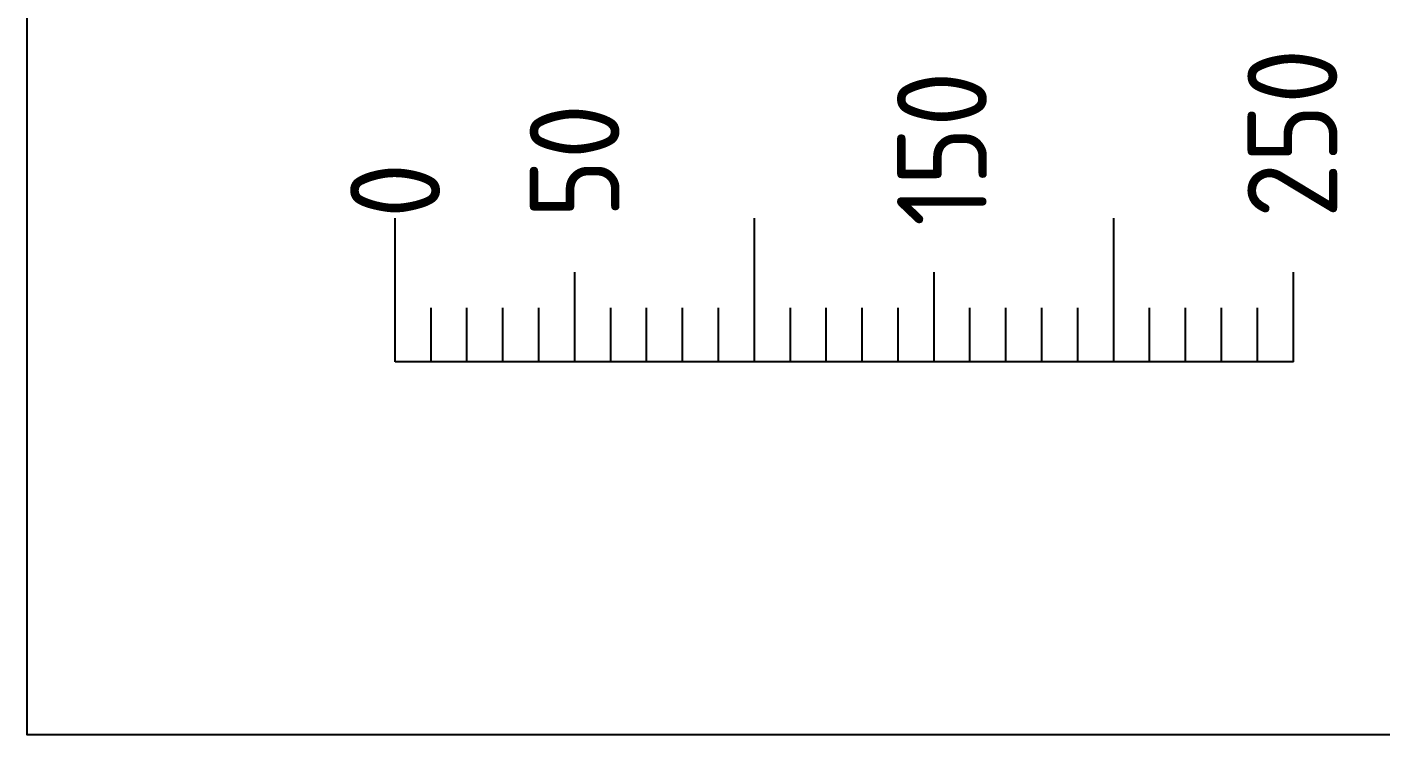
# Model space of a CAD drawing. Header units: millimetres. Extents: x 46697 to 52144, y 25488 to 34806.
# Drawn here: x 49370.1 to 49746.9, y 30453.4 to 30650.4 of the extents above; entities that cross this region are included whole.
import ezdxf
from ezdxf.enums import TextEntityAlignment as Align

# ---------------------------------------------------------------- set-up
doc = ezdxf.new("R2010")
doc.units = ezdxf.units.MM
doc.layers.add('! NO PLOT !', color=7, linetype='Continuous', true_color=0xff75dd, plot=False)
doc.styles.add('PI0', font='isocpeur.ttf', dxfattribs={"width": 0.9})

msp = doc.modelspace()

# ---------------------------------------------------------------- linework, layer by layer
at = {"layer": '! NO PLOT !', "ltscale": 0.25}
msp.add_lwpolyline([(49370.09, 31108.13), (50000.4, 31108.13), (49999.71, 30558.49), (49807.56, 30558.35), (49807.57, 30453.44), (49370.09, 30453.49), (49370.09, 31108.13)], dxfattribs=at)
at = {"color": 7}
for p, q in [((49472.52, 30557.26), (49472.52, 30597.26)), ((49572.52, 30557.26), (49572.52, 30597.26)), ((49672.52, 30557.26), (49672.52, 30597.26)), ((49672.52, 30557.26), (49672.52, 30597.26)), ((49672.52, 30557.26), (49672.52, 30597.26)), ((49672.52, 30557.26), (49672.52, 30597.26)), ((49672.52, 30557.26), (49672.52, 30597.26)), ((49672.52, 30557.26), (49672.52, 30597.26)), ((49672.52, 30557.26), (49672.52, 30597.26)), ((49672.52, 30557.26), (49672.52, 30597.26)), ((49522.52, 30557.26), (49522.52, 30582.26)), ((49622.52, 30557.26), (49622.52, 30582.26)), ((49722.52, 30557.26), (49722.52, 30582.26)), ((49482.52, 30557.26), (49482.52, 30572.26)), ((49492.52, 30557.26), (49492.52, 30572.26)), ((49502.52, 30557.26), (49502.52, 30572.26)), ((49512.52, 30557.26), (49512.52, 30572.26)), ((49532.52, 30557.26), (49532.52, 30572.26)), ((49542.52, 30557.26), (49542.52, 30572.26)), ((49552.52, 30557.26), (49552.52, 30572.26)), ((49562.52, 30557.26), (49562.52, 30572.26)), ((49582.52, 30557.26), (49582.52, 30572.26)), ((49592.52, 30557.26), (49592.52, 30572.26)), ((49602.52, 30557.26), (49602.52, 30572.26)), ((49612.52, 30557.26), (49612.52, 30572.26)), ((49632.52, 30557.26), (49632.52, 30572.26)), ((49642.52, 30557.26), (49642.52, 30572.26)), ((49652.52, 30557.26), (49652.52, 30572.26)), ((49662.52, 30557.26), (49662.52, 30572.26)), ((49682.52, 30557.26), (49682.52, 30572.26)), ((49692.52, 30557.26), (49692.52, 30572.26)), ((49702.52, 30557.26), (49702.52, 30572.26)), ((49712.52, 30557.26), (49712.52, 30572.26)), ((49722.52, 30557.26), (49472.52, 30557.26))]:
    msp.add_line(p, q, dxfattribs=at)

# ---------------------------------------------------------------- texts
at = {"color": 7, "style": 'PI0', "width": 0.9}
for s, p in [('250', (49722.25, 30597.26)), ('150', (49624.71, 30595.02)), ('50', (49522.46, 30597.26)), ('0', (49472.52, 30597.26))]:
    msp.add_text(s, height=25, rotation=90, dxfattribs=at).set_placement(p, align=Align.MIDDLE_LEFT)

doc.saveas('drawing.dxf')
